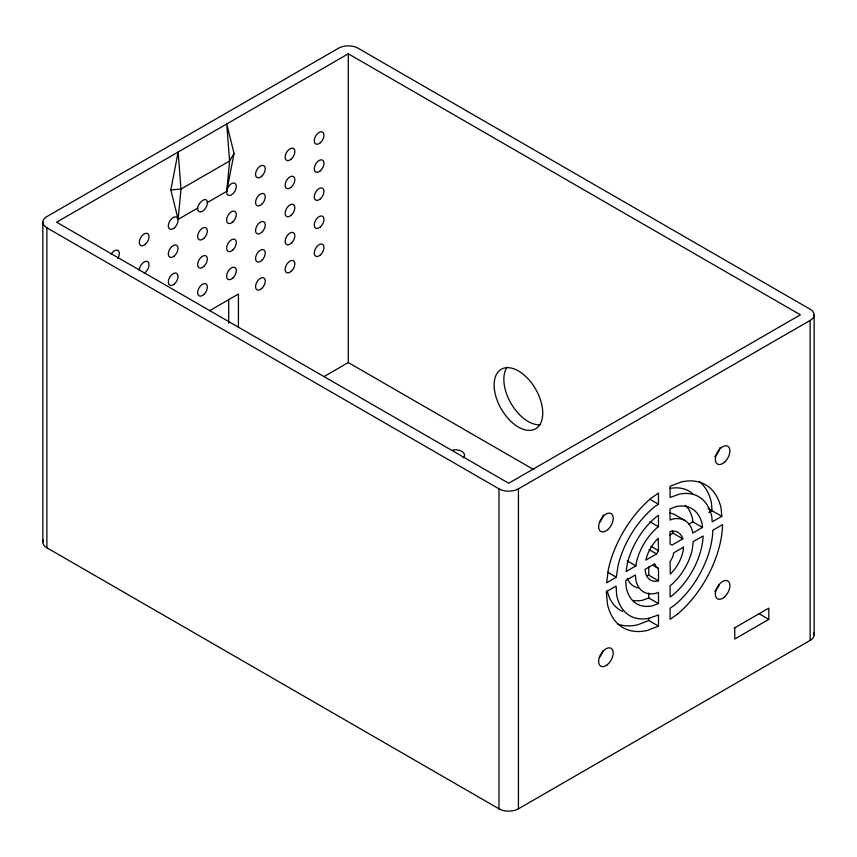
<?xml version="1.0" encoding="UTF-8"?>
<svg xmlns="http://www.w3.org/2000/svg" width="857" height="857" viewBox="0 0 857 857"><rect width="100%" height="100%" fill="white"/><g stroke="black" fill="none" stroke-linecap="round" stroke-linejoin="round"><path stroke-width="1.29" d="M178.138 219.403L180.988 189.076L178.138 152.032L170.843 189.922L178.138 219.403L197.667 208.122L197.881 206.976A6.877 3.599 -55.8 0 1 202.895 200.292A6.877 3.599 -55.8 0 1 207.276 201.556L207.351 202.863A6.877 3.974 -60 0 1 202.488 211.283A6.877 3.974 -60 0 1 197.624 208.476L197.667 208.122M226.751 191.325L229.601 160.998L226.751 123.965L234.047 153.435L226.602 192.054A6.877 3.974 -60 0 0 233.125 193.564A6.877 3.974 -60 0 0 235.193 183.484A6.877 3.974 -60 0 0 227.255 188.872L226.677 191.368L207.319 202.552M635.905 565.899L636.226 563.156A41.254 23.814 -60 0 1 657.19 527.633L658.487 526.712L658.487 515.421L656.119 517.007A54.998 31.752 -60 0 0 627.27 563.777L626.146 571.533L635.905 565.899L627.26 560.907M616.312 577.211L618.154 565.095A68.753 39.69 -60 0 1 654.523 506.851L658.487 504.237L658.487 493.107L650.902 498.356A82.497 47.628 -60 0 0 608.416 569.048L606.627 582.803L616.312 577.211L607.667 572.219M656.58 553.965L658.487 550.655L658.262 538.335A27.499 15.876 -60 0 0 646.949 556.032L645.878 560.135L656.58 553.965L649.017 549.594M234.047 153.435L229.601 160.998L180.988 189.076L170.843 189.922M348.285 53.798L56.605 222.199L508.715 483.23L800.395 314.83L348.285 53.798L348.285 362.543L533.772 469.636M209.526 310.737L238.417 294.058L238.417 327.524M323.978 376.577L348.285 362.543M46.878 227.812L498.988 488.844A13.755 7.938 0 0 0 518.431 488.844L810.122 320.443A13.755 7.938 0 0 0 810.122 309.216L358.012 48.185A13.755 7.938 0 0 0 338.569 48.185L46.878 216.585A13.755 7.938 0 0 0 46.878 227.812L46.878 547.784L498.988 808.815A13.755 7.938 0 0 0 518.431 808.815L810.122 640.415A13.755 7.938 0 0 0 813.679 632.745M669.842 535.079L673.088 533.204L682.815 538.817L671.984 545.063L670.078 543.97L670.078 531.619L673.099 531.104A27.499 15.876 -60 0 1 682.772 538.582L682.815 538.817M688.428 524.345L692.777 521.838L702.494 527.451L692.724 533.086L692.574 531.683A41.254 23.814 -60 0 0 672.284 519.192L670.078 520.092L670.078 508.822L676.227 506.573A54.998 31.752 -60 0 1 702.301 524.827L702.494 527.451M708.889 512.529L712.103 510.676L711.342 502.363A82.497 47.628 -60 0 0 699.066 481.355M721.83 516.289L712.188 521.849L711.91 517.446A68.753 39.69 -60 0 0 679.644 494.082L670.078 497.467L670.078 486.283L681.09 481.998A82.497 47.628 -60 0 1 721.058 507.976L721.83 516.289L708.053 508.501M734.117 628.149L768.804 608.127L768.804 619.354L734.77 639.001L734.77 627.774M658.487 626.124L647.463 630.42A82.497 47.628 -60 0 1 607.495 604.431L606.327 591.716L616.087 586.081L616.654 594.972A68.753 39.69 -60 0 0 648.92 618.336L658.487 614.94L658.487 626.124L648.76 620.511L637.747 624.807A82.497 47.628 -60 0 1 617.651 624.067M658.487 603.596L652.338 605.845A54.998 31.752 -60 0 1 626.253 587.581L625.739 580.51L635.369 574.951L635.99 580.735A41.254 23.814 -60 0 0 656.28 593.215L658.487 592.316L658.487 603.596L648.76 597.982L642.611 600.221A54.998 31.752 -60 0 1 633.441 600.5M646.746 575.529L648.76 575.186L658.487 580.8L658.487 568.448L653.077 565.331M658.487 580.8L655.466 581.314A27.499 15.876 -60 0 1 645.792 573.836L645 569.391L654.791 563.735L655.862 566.681L658.487 568.448M649.842 499.245L658.487 504.237M685.236 520.681L675.509 515.068A41.254 23.814 -60 0 0 669.542 513.043M649.842 521.72L658.487 526.712M650.924 546.295L658.487 550.655M759.077 613.741L768.804 619.354M673.088 533.204L673.045 532.968A27.499 15.876 -60 0 0 672.102 530.783M692.777 521.838L692.585 519.213A54.998 31.752 -60 0 0 685.268 505.309M814.15 314.83L814.15 634.801M810.122 320.443L810.122 640.415M648.76 566.541L648.76 575.186M648.76 592.969L648.76 597.982M648.76 618.026L648.76 620.511M518.431 488.844L518.431 808.815M498.988 488.844L498.988 808.815M228.69 299.157L228.69 323.25M42.85 222.199L42.85 542.17M540.167 424.751A34.376 19.85 60 0 1 510.847 403.133A34.376 19.85 60 0 1 507.194 367.107M46.878 547.784A13.755 7.938 0 0 1 43.321 540.124M452.839 449.989A9.277 5.356 0 0 1 462.598 451.907A9.277 5.356 0 0 1 463.273 457.842M111.014 254.39A6.877 3.974 -60 0 1 117.891 250.426A6.877 3.974 -60 0 1 117.891 258.364M139.295 270.416A6.877 3.974 -60 0 1 144.158 261.996A6.877 3.974 -60 0 1 149.022 264.802A6.877 3.974 -60 0 1 144.158 273.222M719.205 584.838A10.316 5.956 -60 0 1 714.781 591.319M719.934 447.665A10.316 5.956 -60 0 1 714.781 456.588M603.264 515.025A10.316 5.956 -60 0 1 599.868 522.095M603.049 650.656A10.316 5.956 -60 0 1 599.236 657.565M669.917 488.469A68.753 39.69 -60 0 1 692.724 493.793M622.718 611.395A68.753 39.69 -60 0 1 607.206 590.623M638.283 587.945A41.254 23.814 -60 0 1 627.431 578.636M683.479 547.173L683.308 549.873A27.499 15.876 -60 0 1 670.303 574.083L670.078 561.753L672.702 556.954L673.773 552.786L683.479 547.173M693.249 541.538L692.327 549.251A41.254 23.814 -60 0 1 671.374 584.785L670.078 585.706L670.078 596.986L672.434 595.401A54.998 31.752 -60 0 0 703.126 536.043L693.249 541.538M677.651 614.051L670.078 619.311L670.078 608.181L674.041 605.567A68.753 39.69 -60 0 0 712.81 531.544L712.724 530.29L722.59 524.591A82.497 47.628 -60 0 1 677.651 614.051M494.403 389.357A34.376 19.85 60 0 0 533.6 429.721A34.376 19.85 60 0 0 527.301 378.012A34.376 19.85 60 0 0 494.403 389.357M320.379 170.768A6.877 3.974 -60 0 0 322.553 160.12A6.877 3.974 -60 0 0 314.423 167.329A6.877 3.974 -60 0 0 320.379 170.768M261.664 288.573A6.877 3.974 -60 0 0 263.838 277.925A6.877 3.974 -60 0 0 255.707 285.135A6.877 3.974 -60 0 0 261.664 288.573M291.251 215.214A6.877 3.974 -60 0 0 293.426 204.566A6.877 3.974 -60 0 0 285.295 211.775A6.877 3.974 -60 0 0 291.251 215.214M145.422 244.245A6.877 3.974 -60 0 0 147.597 233.586A6.877 3.974 -60 0 0 139.466 240.806A6.877 3.974 -60 0 0 145.422 244.245M232.729 278.139A6.877 3.974 -60 0 0 234.904 267.491A6.877 3.974 -60 0 0 226.773 274.701A6.877 3.974 -60 0 0 232.729 278.139M174.41 255.889A6.877 3.974 -60 0 0 176.596 245.241A6.877 3.974 -60 0 0 168.465 252.461A6.877 3.974 -60 0 0 174.41 255.889M203.752 238.439A6.877 3.974 -60 0 0 205.926 227.791A6.877 3.974 -60 0 0 197.796 235A6.877 3.974 -60 0 0 203.752 238.439M291.251 187.147A6.877 3.974 -60 0 0 293.426 176.499A6.877 3.974 -60 0 0 285.295 183.709A6.877 3.974 -60 0 0 291.251 187.147M261.664 204.373A6.877 3.974 -60 0 0 263.838 193.725A6.877 3.974 -60 0 0 255.707 200.934A6.877 3.974 -60 0 0 261.664 204.373M261.664 176.306A6.877 3.974 -60 0 0 263.838 165.658A6.877 3.974 -60 0 0 255.707 172.868A6.877 3.974 -60 0 0 261.664 176.306M320.379 254.968A6.877 3.974 -60 0 0 322.553 244.32A6.877 3.974 -60 0 0 314.423 251.53A6.877 3.974 -60 0 0 320.379 254.968M261.664 232.44A6.877 3.974 -60 0 0 263.838 221.792A6.877 3.974 -60 0 0 255.707 229.001A6.877 3.974 -60 0 0 261.664 232.44M291.251 243.281A6.877 3.974 -60 0 0 293.426 232.633A6.877 3.974 -60 0 0 285.295 239.842A6.877 3.974 -60 0 0 291.251 243.281M203.752 294.572A6.877 3.974 -60 0 0 205.926 283.924A6.877 3.974 -60 0 0 197.796 291.134A6.877 3.974 -60 0 0 203.752 294.572M261.664 260.507A6.877 3.974 -60 0 0 263.838 249.858A6.877 3.974 -60 0 0 255.707 257.068A6.877 3.974 -60 0 0 261.664 260.507M174.41 283.967A6.877 3.974 -60 0 0 176.596 273.308A6.877 3.974 -60 0 0 168.465 280.528A6.877 3.974 -60 0 0 174.41 283.967M320.379 142.701A6.877 3.974 -60 0 0 322.553 132.053A6.877 3.974 -60 0 0 314.423 139.263A6.877 3.974 -60 0 0 320.379 142.701M232.729 222.006A6.877 3.974 -60 0 0 234.904 211.358A6.877 3.974 -60 0 0 226.773 218.567A6.877 3.974 -60 0 0 232.729 222.006M232.729 250.073A6.877 3.974 -60 0 0 234.904 239.424A6.877 3.974 -60 0 0 226.773 246.634A6.877 3.974 -60 0 0 232.729 250.073M291.251 271.348A6.877 3.974 -60 0 0 293.426 260.699A6.877 3.974 -60 0 0 285.295 267.909A6.877 3.974 -60 0 0 291.251 271.348M320.379 226.901A6.877 3.974 -60 0 0 322.553 216.253A6.877 3.974 -60 0 0 314.423 223.463A6.877 3.974 -60 0 0 320.379 226.901M320.379 198.835A6.877 3.974 -60 0 0 322.553 188.186A6.877 3.974 -60 0 0 314.423 195.396A6.877 3.974 -60 0 0 320.379 198.835M203.752 266.506A6.877 3.974 -60 0 0 205.926 255.857A6.877 3.974 -60 0 0 197.796 263.067A6.877 3.974 -60 0 0 203.752 266.506M291.251 159.081A6.877 3.974 -60 0 0 293.426 148.422A6.877 3.974 -60 0 0 285.295 155.642A6.877 3.974 -60 0 0 291.251 159.081M174.41 227.823A6.877 3.974 -60 0 0 176.596 217.175A6.877 3.974 -60 0 0 168.465 224.384A6.877 3.974 -60 0 0 174.41 227.823M724.508 462.202A10.316 5.956 -60 0 0 727.775 446.229A10.316 5.956 -60 0 0 715.574 457.049A10.316 5.956 -60 0 0 724.508 462.202M724.508 596.933A10.316 5.956 -60 0 0 727.775 580.96A10.316 5.956 -60 0 0 715.574 591.78A10.316 5.956 -60 0 0 724.508 596.933M607.142 664.861A10.316 5.956 -60 0 0 611.577 648.653A10.316 5.956 -60 0 0 599.118 658.23A10.316 5.956 -60 0 0 607.142 664.861M607.827 529.572A10.316 5.956 -60 0 0 611.095 513.589A10.316 5.956 -60 0 0 598.904 524.409A10.316 5.956 -60 0 0 607.827 529.572"/></g></svg>
